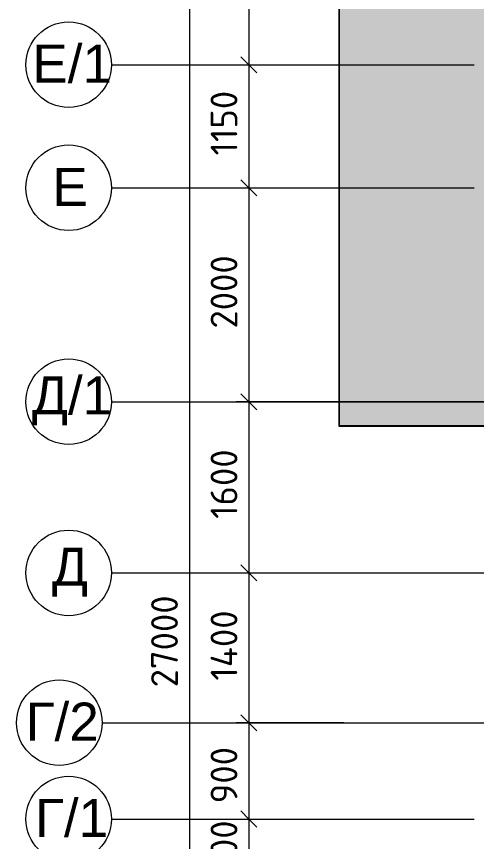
# Model space of a CAD drawing. Header units: millimetres. Extents: x -3817 to 677485, y -22715 to 103890.
# Drawn here: x 546742 to 551044, y 12767 to 20478 of the extents above; entities that cross this region are included whole.
import ezdxf

# ---------------------------------------------------------------- set-up
doc = ezdxf.new("R2010")
doc.units = ezdxf.units.MM
doc.layers.add('PDF _Геометрия', color=7, linetype='Continuous', true_color=0x1d1d1d)
doc.layers.add('PDF _Сплошная заливка', color=7, linetype='Continuous', true_color=0xffffff)
doc.layers.add('PDF _Текст', color=7, linetype='Continuous')
doc.styles.add('PDF ArialMT', font='arial.ttf')
doc.styles.add('PDF ISOCPEUR', font='isocpeur.ttf')

msp = doc.modelspace()

# ---------------------------------------------------------------- hatches: boundary and pattern name
at = {"layer": 'PDF _Сплошная заливка', "true_color": 0xd4d4d4, "transparency": 33554559}
msp.add_hatch(color=254, dxfattribs=at).paths.add_polyline_path([(551323.7, 16651.8), (551900.1, 16651.8), (551900.1, 17234.9), (590928.1, 17234.9), (590928.1, 25765.2), (586096.2, 25765.2), (586096.2, 29274.9), (549759, 29274.9), (549759, 16651.8), (550593, 16651.8)])

# ---------------------------------------------------------------- linework, layer by layer
at = {"layer": 'PDF _Геометрия', "color": 7, "lineweight": 20}
for points in [[(586096.2, 25765.2), (586096.2, 29276.9), (549757, 29276.9), (549757, 16649.8), (551900.1, 16649.8), (551900.1, 16651.8), (549759, 16651.8), (549759, 29274.9), (586094.2, 29274.9)], [(548990.3, 19951.9), (548915.3, 20026.9), (548840.3, 20101.9)], [(548990.3, 18801.9), (548915.3, 18876.9), (548840.3, 18951.9)], [(548990.3, 16801.9), (548915.3, 16876.9), (548840.3, 16951.9)], [(548990.3, 15201.9), (548915.3, 15276.9), (548840.3, 15351.9)], [(548990.3, 13801.9), (548915.3, 13876.9), (548840.3, 13951.9)], [(548990.3, 12901.9), (548915.3, 12976.9), (548840.3, 13051.9)]]:
    msp.add_lwpolyline(points, dxfattribs=at)
at = {"layer": 'PDF _Геометрия', "color": 8, "lineweight": 9, "true_color": 0x808080}
msp.add_lwpolyline([(590928.1, 17234.9), (590928.1, 25765.2), (586096.2, 25765.2), (586096.2, 29274.9), (549759, 29274.9), (549759, 16651.8), (551900.1, 16651.8), (551900.1, 17234.9)], close=True, dxfattribs=at)
at = {"layer": 'PDF _Геометрия', "color": 7, "lineweight": 9}
for points in [[(548359, 28996.9), (548359, 1756.9)], [(548915.3, 28996.9), (548915.3, 24026.9), (548915.3, 23176.9), (548915.3, 20026.9), (548915.3, 18876.9), (548915.3, 16876.9), (548915.3, 15276.9), (548915.3, 13876.9), (548915.3, 12976.9), (548915.3, 12376.9), (548915.3, 9676.9), (548915.3, 5476.9), (548915.3, 1756.9)], [(548721.3, 20026.9), (548915.3, 20026.9), (549035.3, 20026.9)], [(548721.3, 18876.9), (548915.3, 18876.9), (549035.3, 18876.9)], [(561728.7, 16876.9), (548915.3, 16876.9), (548795.3, 16876.9)], [(548721.3, 15276.9), (548915.3, 15276.9), (549035.3, 15276.9)], [(549802.8, 13876.9), (548915.3, 13876.9), (548795.3, 13876.9)], [(548721.3, 12976.9), (548915.3, 12976.9), (549035.3, 12976.9)]]:
    msp.add_lwpolyline(points, dxfattribs=at)
at = {"layer": 'PDF _Геометрия', "color": 253, "lineweight": 9, "true_color": 0xaaaaaa}
for points in [[(547629.9, 20026.9), (550129.9, 20026.9), (551022.8, 20026.9)], [(547629.9, 18876.9), (550129.9, 18876.9), (551022.8, 18876.9)], [(547629.9, 16876.9), (550129.9, 16876.9), (552310.3, 16876.9)], [(547629.9, 15276.9), (550129.9, 15276.9), (552310.3, 15276.9)], [(547542.1, 13876.9), (550042.1, 13876.9), (552266.4, 13876.9)], [(547629.9, 12976.9), (550129.9, 12976.9), (551022.8, 12976.9)]]:
    msp.add_lwpolyline(points, dxfattribs=at)
for centre in [(547229.9, 20026.9), (547229.9, 18876.9), (547229.9, 16876.9), (547229.9, 15276.9), (547142.1, 13876.9), (547229.9, 12976.9)]:
    msp.add_circle(centre, 400, dxfattribs=at)
at = {"layer": 'PDF _Геометрия', "color": 253, "lineweight": 20, "true_color": 0xaaaaaa}
for centre in [(547229.9, 20026.9), (547229.9, 18876.9), (547229.9, 16876.9), (547229.9, 15276.9), (547142.1, 13876.9), (547229.9, 12976.9)]:
    msp.add_circle(centre, 400, dxfattribs=at)

# ---------------------------------------------------------------- texts
at = {"layer": 'PDF _Текст', "color": 9, "true_color": 0xbebebe, "char_height": 355.6, "attachment_point": 4, "style": 'PDF ArialMT'}
for s, insert in [('Е/1', (546889.9, 20034.5)), ('Е', (547077.6, 18884.5)), ('Д/1', (546886.8, 16884.5)), ('Д', (547074.4, 15284.5)), ('Г/2', (546828.7, 13884.5)), ('Г/1', (546916.5, 12984.5))]:
    msp.add_mtext(s, dxfattribs=dict(at, insert=insert))
at = {"layer": 'PDF _Текст', "char_height": 250.11, "attachment_point": 4, "rotation": 90, "style": 'PDF ISOCPEUR'}
for s, insert in [('1150', (548682.5, 19178.9)), ('2000', (548682.5, 17560.8)), ('1600', (548682.5, 15782.4)), ('27000', (548126.2, 14206.7)), ('1400', (548682.5, 14270.4)), ('600 900', (548682.5, 12439.8))]:
    msp.add_mtext(s, dxfattribs=dict(at, insert=insert))

doc.saveas('drawing.dxf')
